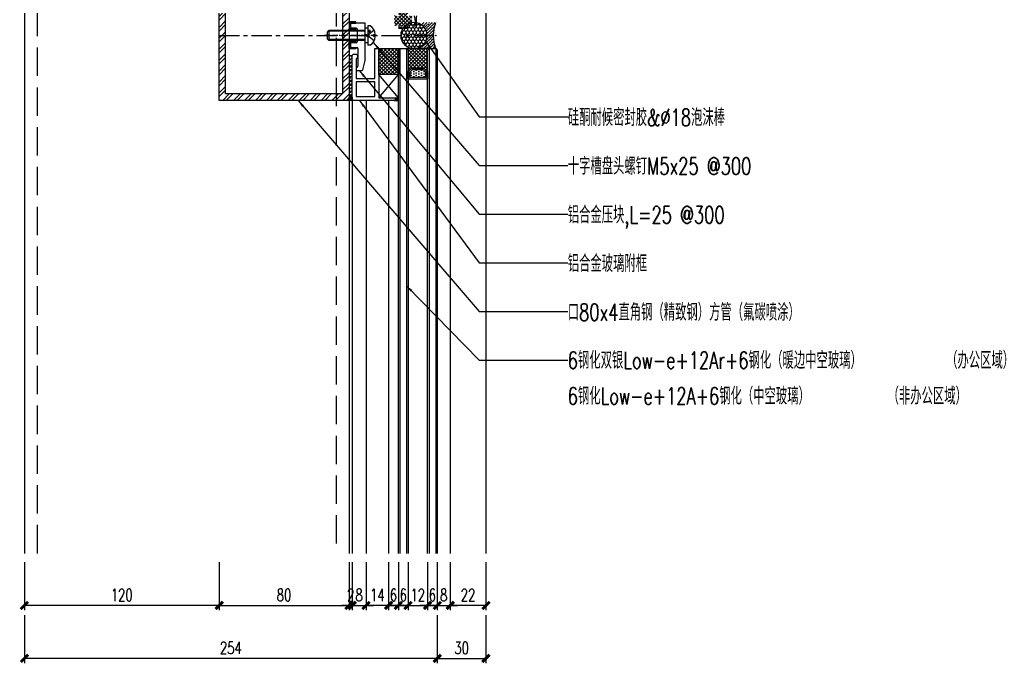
# Model space of a CAD drawing. Extents: x -160106 to 966792, y -663931 to 1550022.
# Drawn here: x -54076 to -53469, y -86473 to -86076 of the extents above; entities that cross this region are included whole.
import ezdxf
from ezdxf.enums import TextEntityAlignment as Align

# ---------------------------------------------------------------- set-up
doc = ezdxf.new("R2010")
doc.units = 0
for name, pattern in [('AUSGEZOGEN', [0]), ('CENTER', [2, 1.25, -0.25, 0.25, -0.25]), ('DASHED', [0.75, 0.5, -0.25]), ('ZN-CENTER', [2, 1.25, -0.25, 0.25, -0.25]), ('ZN-DASH', [0.35, 0.25, -0.1])]:
    doc.linetypes.add(name, pattern=pattern)
for name, color, linetype in [('!ZN1-填充-8', 8, 'Continuous'), ('!ZN1-文字-7', 7, 'Continuous'), ('!ZN1-标注-173', 173, 'Continuous'), ('!ZN3-玻璃幕墙-4', 4, 'Continuous'), ('!ZN4-辅助材料-1', 1, 'Continuous'), ('!ZN4-配件-11', 11, 'Continuous'), ('!ZN5-钢材投影-40', 40, 'Continuous'), ('!ZN5-铝材投影-112', 112, 'Continuous'), ('!ZN5-铝材断面-6', 6, 'Continuous'), ('!ZN6-虚线-8', 8, 'ZN-DASH'), ('2钢材断面', 2, 'Continuous'), ('4玻璃幕墙', 4, 'Continuous'), ('A_Hatch', 8, 'Continuous'), ('DIM', 173, 'Continuous'), ('ZX', 240, 'CENTER'), ('型材截面颜色', 253, 'Continuous')]:
    doc.layers.add(name, color=color, linetype=linetype)
for name, color, linetype, lineweight in [('0CABR-填充', 8, 'Continuous', 5), ('0CABR-密封材料、垫片', 195, 'Continuous', 9), ('0填充', 8, 'Continuous', 13)]:
    doc.layers.add(name, color=color, linetype=linetype, lineweight=lineweight)
doc.styles.add('DHTEXT-1', font='ROMANS.shx', dxfattribs={"width": 0.7, "bigfont": 'CHINESE.shx'})
doc.styles.add('ZNDimTStyle', font='ROMANS.shx', dxfattribs={"width": 0.7, "bigfont": 'CHINESE.shx'})
doc.styles.add('ZNTextStyle', font='ROMANS.shx', dxfattribs={"width": 0.7, "bigfont": 'CHINESE.shx'})
doc.dimstyles.new('ZN3', dxfattribs={"dimscale": 3, "dimtxt": 2.5, "dimasz": 1.5, "dimexe": 1, "dimexo": 2, "dimgap": 0.9, "dimtad": 1, "dimdec": 0, "dimdsep": 46, "dimtxsty": 'DHTEXT-1', "dimblk": 'ARCHTICK', "dimcen": 2.5, "dimclrd": 173, "dimclre": 173, "dimclrt": 7, "dimazin": 2, "dimtfac": 1, "dimtix": 1, "dimtmove": 2, "dimatfit": 3, "dimfxl": 0, "dimarcsym": 0})
doc.dimstyles.new('ZN机械-3', dxfattribs={"dimscale": 3, "dimtxt": 2.5, "dimasz": 1.5, "dimexe": 1, "dimexo": 2, "dimgap": 0.9, "dimtad": 1, "dimdec": 0, "dimzin": 0, "dimdsep": 46, "dimtxsty": 'ZNDimTStyle', "dimcen": 2.5, "dimdle": 1, "dimclrd": 173, "dimclre": 173, "dimclrt": 7, "dimazin": 2, "dimtfac": 1, "dimtdec": 4, "dimtix": 1, "dimtmove": 2, "dimatfit": 3, "dimfxl": 0, "dimfrac": 2, "dimtolj": 1, "dimtzin": 0, "dimarcsym": 0})

# ---------------------------------------------------------------- blocks, each defined once
blk = doc.blocks.new('20250822090122')
at = {"layer": 'A_Hatch'}
h = blk.add_hatch(dxfattribs=at)
h.set_pattern_fill('ANSI32', color=256)
h.set_pattern_definition([(45, (-80, -40), (-3.3676, 3.3676), []), (45, (-77.755, -40), (-3.3676, 3.3676), [])])
h.paths.add_polyline_path([(0, 40), (-80, 40), (-80, -40), (0, -40)])
h.paths.add_polyline_path([(-4, 36), (-4, -36), (-76, -36), (-76, 36)], flags=16)
at = {"layer": '2钢材断面'}
for points in [[(-80, 40), (0, 40), (0, -40), (-80, -40)], [(-76, 36), (-4, 36), (-4, -36), (-76, -36)]]:
    blk.add_lwpolyline(points, close=True, dxfattribs=at)
blk = doc.blocks.new('*U2367')
at = {"layer": '!ZN1-填充-8'}
h = blk.add_hatch(dxfattribs=at)
h.set_pattern_fill('ANSI37', color=256, scale=0.5, style=0)
h.set_pattern_definition([(45, (6, 0), (-1.12253, 1.12253), []), (135, (6, 0), (-1.12253, -1.12253), [])])
h.paths.add_polyline_path([(0, 5), (0, 19), (1, 18), (14, 18), (14, 17.75), (12, 15.75), (12, 8.25), (14, 6.25), (14, 6), (1, 6)])
h = blk.add_hatch(dxfattribs=at)
h.set_pattern_fill('DOTS', color=8, style=0)
h.set_pattern_definition([(0, (6, 0), (0.79375, 1.5875), [0, -1.5875])])
h.paths.add_polyline_path([(13, 15.34), (13, 8.66), (14.41, 7.25), (17.8, 7.25), (17.8, 16.75), (14.41, 16.75)])
for points in [[(18.75, 18), (14, 18), (14, 17.75), (18.75, 17.75)], [(18.75, 6.25), (14, 6.25), (14, 6), (18.75, 6)]]:
    blk.add_hatch(color=256, dxfattribs=at).paths.add_polyline_path(points)
for p, q in [((0, 23), (310.96, 23)), ((0, 19), (310.96, 19)), ((0, 5), (310.96, 5)), ((0, 1), (310.96, 1))]:
    blk.add_line(p, q, dxfattribs=at)
at = {"layer": '!ZN3-玻璃幕墙-4'}
for points in [[(310.96, 24), (1, 24), (0, 23), (0, 19), (1, 18), (310.96, 18)], [(310.96, 6), (1, 6), (0, 5), (0, 1), (1, 0), (310.96, 0)]]:
    blk.add_lwpolyline(points, dxfattribs=at)
at = {"layer": '!ZN4-辅助材料-1'}
for points in [[(0, 5), (0, 19), (1, 18), (14, 18), (14, 17.75), (12, 15.75), (12, 8.25), (12, 8.25), (14, 6.25), (14, 6), (1, 6), (0, 5)], [(12, 15.75), (12, 8.25), (14, 6.25), (19, 6.25), (19, 17.75), (14, 17.75)], [(13, 15.34), (13, 8.66), (14.41, 7.25), (17.8, 7.25), (17.8, 16.75), (14.41, 16.75)], [(18.75, 18), (14, 18), (14, 17.75), (18.75, 17.75)], [(18.75, 6.25), (14, 6.25), (14, 6), (18.75, 6)]]:
    blk.add_lwpolyline(points, close=True, dxfattribs=at)
blk.add_lwpolyline([(18.4, 17.75), (18.4, 17.65), (14.04, 17.65), (12.1, 15.71), (12.1, 8.29), (14.04, 6.35), (18.4, 6.35), (18.4, 6.25), (18.4, 6.35)], dxfattribs=at)
at = {"layer": 'Defpoints', "color": 250}
for p in [(0, 24), (0, 18), (0, 6), (0, 0), (12, 6)]:
    blk.add_point(p, dxfattribs=at)
blk = doc.blocks.new('*U3024')
at = {"color": 0, "linetype": 'ZN-CENTER', "ltscale": 3}
blk.add_line((-7.15, 0), (25.2, 0), dxfattribs=at)
at = {"linetype": 'ByBlock', "ltscale": 10}
for p, q in [((-6.2, 0.6), (-5, 0.6)), ((-5.51, 3.26), (-1.6, 0.23)), ((-5, 0.6), (-5, -0.6)), ((-3.1, 6), (-1.6, 6)), ((-2.36, 0.82), (-2.36, -0.82)), ((-1.6, -6), (-1.6, 6)), ((-1.6, -4.62), (-1.6, 4.62)), ((-1.6, 4.62), (0, 4.62)), ((0, 0), (-1.6, 0.58)), ((0, 4.62), (0, -4.62)), ((0, 3), (22.5, 3)), ((0, 2.55), (22.95, 2.55)), ((22.5, -3), (22.5, 3)), ((22.5, 3), (23.4, 2.1)), ((23.4, -2.1), (23.4, 2.1)), ((-5, -0.6), (-6.2, -0.6)), ((-5.51, -3.26), (-1.6, -0.23)), ((-3.1, -6), (-1.6, -6)), ((0, -0.83), (-1.6, -0.25)), ((0, -4.62), (-1.6, -4.62)), ((0, -2.55), (22.95, -2.55)), ((0, -3), (22.5, -3)), ((22.5, -3), (23.4, -2.1))]:
    blk.add_line(p, q, dxfattribs=at)
for centre, start, end in [((0.63, 0.27), 123.05163, 177.23034), ((0.63, -0.27), 182.76966, 236.94837)]:
    blk.add_arc(centre, 6.84, start, end, dxfattribs=at)
at = {"layer": 'Defpoints', "color": 0, "ltscale": 10, "style": 'DHTEXT-1', "width": 0.7}
blk.add_text('M6', height=1, rotation=90, dxfattribs=at).set_placement((-2.25, -2.65), align=Align.CENTER)
blk = doc.blocks.new('16胶缝')
at = {"layer": '!ZN1-填充-8', "ltscale": 0.1}
h = blk.add_hatch(dxfattribs=at)
h.set_pattern_fill('HONEY', color=256, scale=10, style=0)
h.set_pattern_definition([(5e-15, (-19679.56, -11324.3713), (1.875, 1.08253175), [1.25, -2.5]), (120, (-19679.56, -11324.3713), (-1.874999996, 1.082531757), [1.25, -2.5]), (60, (-19679.56, -11324.3713), (4e-09, 2.165063507), [-2.5, 1.25])])
edge = h.paths.add_edge_path()
edge.add_ellipse((8, 13.4), major_axis=(0, -8.15), ratio=0.981746, start_angle=0, end_angle=360)
h = blk.add_hatch(dxfattribs=at)
h.set_pattern_fill('ANSI36', color=256, scale=10, style=0)
h.set_pattern_definition([(45, (-19679.5754, -11324.3713), (0.66291261, 2.43067956), [3.125, -0.625, 0, -0.625])])
edge = h.paths.add_edge_path()
edge.add_ellipse((8.02, 13.4), major_axis=(0.87, 8.1), ratio=0.981332, start_angle=124.62629, end_angle=247.39774, ccw=False)
edge.add_arc((0, 10.2), 1.2, 269.97157, 324.48671, ccw=False)
edge.add_line((0, 9), (0, 0))
edge.add_arc((8, -24.92), 26.17, 432.20316, 467.79684, ccw=False)
edge.add_line((16, 0), (16, 9))
edge.add_arc((16.01, 10.23), 1.23, 216.59056, 269.69863, ccw=False)
at = {"layer": '!ZN4-辅助材料-1', "color": 1, "ltscale": 0.1}
blk.add_arc((8, -24.92), 26.17, 72.20316, 107.79684, dxfattribs=at)
blk.add_ellipse((8, 13.4), major_axis=(0, -8.15), ratio=0.981746, dxfattribs=at)
blk.add_point((8, 0), dxfattribs=at)
blk = doc.blocks.new('胶缝断面')
at = {"color": 7, "ltscale": 0.1, "extrusion": (0, 0, -1), "zscale": -1, "rotation": 180}
blk.add_blockref('16胶缝', (8, 0), dxfattribs=at)
blk = doc.blocks.new('20240131155736')
at = {"layer": '!ZN1-填充-8'}
h = blk.add_hatch(dxfattribs=at)
h.set_pattern_fill('ANSI36', color=256, scale=0.5, angle=270, style=0)
h.set_pattern_definition([(315, (4155.5162, -11794.8225), (1.54348152, -0.420949506), [1.984375, -0.396875, 0, -0.396875])])
h.paths.add_polyline_path([(-0.75, 0.75), (-0.75, -0.75), (1.25, -0.75), (1.25, 0.75)])
at = {"layer": '!ZN4-辅助材料-1', "linetype": 'AUSGEZOGEN'}
blk.add_line((-1.25, 0.75), (1.25, 0.75), dxfattribs=at)
blk = doc.blocks.new('20240131160147')
at = {"layer": '!ZN5-铝材断面-6'}
blk.add_lwpolyline([(-3.36, 1.25), (-3.36, 19.75), (-0.86, 19.75), (-0.86, -10.75), (9.14, -10.75), (9.14, -12.25), (-17.26, -12.25), (-17.26, 15.25, -0.414214), (-16.26, 16.25), (-15.06, 16.25, -0.414214), (-14.06, 15.25), (-14.06, 13.75), (-14.26, 13.75, 0.414214), (-14.76, 13.25), (-14.76, 1.25)], format="xyb", close=True, dxfattribs=at)
blk.add_lwpolyline([(-14.76, -0.75), (-14.76, -9.75), (-3.36, -9.75), (-3.36, -0.75)], close=True, dxfattribs=at)
at = {"layer": '!ZN1-填充-8', "ltscale": 50, "xscale": -1, "rotation": 180}
blk.add_blockref('20240131155736', (9.89, -11.5), dxfattribs=at)
blk = doc.blocks.new('20250822102610', base_point=(-89164.55, -87453.63))
at = {"layer": '!ZN1-填充-8'}
h = blk.add_hatch(dxfattribs=at)
h.set_pattern_fill('ANSI37', color=256, style=0)
h.set_pattern_definition([(45, (0, 0), (-1.122532015, 1.122532015), []), (135, (0, 0), (-1.122532015, -1.122532015), [])])
edge = h.paths.add_edge_path()
edge.add_line((-89165.05, -87423.13), (-89151.55, -87423.13))
edge.add_line((-89151.55, -87423.13), (-89152.55, -87424.13))
edge.add_line((-89152.55, -87424.13), (-89152.55, -87439.13))
edge.add_line((-89152.55, -87439.13), (-89164.55, -87439.13))
edge.add_line((-89164.55, -87439.13), (-89164.55, -87423.63))
edge.add_arc((-89165.05, -87423.63), 0.5, 359.99969, 450)
at = {"layer": '!ZN1-填充-8', "ltscale": 100}
for p, q in [((-89164.55, -87453.63), (-89152.55, -87439.13)), ((-89152.55, -87453.63), (-89164.55, -87439.13))]:
    blk.add_line(p, q, dxfattribs=at)
at = {"layer": '!ZN4-辅助材料-1', "linetype": 'AUSGEZOGEN'}
blk.add_lwpolyline([(-89165.05, -87423.13), (-89151.55, -87423.13), (-89152.55, -87424.13), (-89152.55, -87439.13), (-89164.55, -87439.13), (-89164.55, -87423.63, 0.414215), (-89165.05, -87423.13), (-89165.05, -87423.13)], format="xyb", dxfattribs=at)
blk.add_lwpolyline([(-89152.55, -87439.13), (-89164.55, -87439.13), (-89164.55, -87442.13)], dxfattribs=at)
blk.add_lwpolyline([(-89164.55, -87439.13), (-89164.55, -87453.63), (-89152.55, -87453.63), (-89152.55, -87439.13)], close=True, dxfattribs=at)
blk = doc.blocks.new('20250822103338', base_point=(-89182.55, -87455.13))
at = {"layer": '0填充'}
h = blk.add_hatch(dxfattribs=at)
h.set_pattern_fill('ANSI38', color=256, angle=360, style=0)
h.set_pattern_definition([(45, (0, 0), (-1.122532015, 1.122532015), []), (135, (0, 0), (-3.367596045, 1.122532015), [3.96875, -2.38125])])
h.paths.add_polyline_path([(-89182.55, -87453.13), (-89180.55, -87453.13), (-89180.55, -87427.63), (-89182.55, -87427.63)])
at = {"layer": '型材截面颜色', "ltscale": 60}
h = blk.add_hatch(dxfattribs=at)
h.set_pattern_fill('ANSI36', color=256, scale=0.3, angle=90)
h.set_pattern_definition([(135, (0, 0), (-0.9260889125, 0.2525697034), [1.190625, -0.238125, 0, -0.238125])])
h.paths.add_polyline_path([(-89182.55, -87455.13), (-89182.55, -87453.13), (-89180.55, -87453.13), (-89180.55, -87455.13)])
at = {"layer": '!ZN4-辅助材料-1'}
for points in [[(-89180.55, -87427.63), (-89182.55, -87427.63), (-89182.55, -87453.13), (-89180.55, -87453.13)], [(-89182.55, -87455.13), (-89182.55, -87453.13), (-89180.55, -87453.13), (-89180.55, -87455.13)]]:
    blk.add_lwpolyline(points, close=True, dxfattribs=at)
at = {"layer": '0CABR-密封材料、垫片'}
blk.add_lwpolyline([(-89180.55, -87427.63), (-89182.55, -87427.63), (-89182.55, -87455.13), (-89180.55, -87455.13)], close=True, dxfattribs=at)
blk = doc.blocks.new('20250822103828')
at = {"layer": '!ZN4-辅助材料-1', "ltscale": 100}
for name, p in [('20250822102610', (18.4, 1.5)), ('20250822103338', (0, 0))]:
    blk.add_blockref(name, p, dxfattribs=at)
at = {"layer": '!ZN6-虚线-8', "ltscale": 50}
blk.add_blockref('20240131160147', (19.26, 12.25), dxfattribs=at)
blk = doc.blocks.new('20250828094859', base_point=(-112732.75, -32047.51))
at = {"layer": '!ZN1-填充-8'}
h = blk.add_hatch(dxfattribs=at)
h.set_pattern_fill('ANSI37', color=8, angle=90)
h.set_pattern_definition([(135, (0, 0), (-1.122532015, -1.122532015), []), (225, (0, 0), (1.122532015, -1.122532015), [])])
h.paths.add_polyline_path([(-112703.16, -32075.37, 0.469341), (-112703.79, -32074.93, 0.477262), (-112704.76, -32075.71), (-112704.76, -32080.97, 0.477091), (-112703.79, -32081.75, 0.47191), (-112703.16, -32081.31, -0.929735), (-112701.96, -32081.31, 0.393051), (-112701.47, -32081.77), (-112697.28, -32081.77, 0.393051), (-112696.78, -32081.31, -0.929735), (-112695.58, -32081.31, 0.47191), (-112694.95, -32081.75, 0.477091), (-112693.99, -32080.97), (-112693.99, -32075.71, 0.477262), (-112694.95, -32074.93, 0.469341), (-112695.58, -32075.37, -0.959861), (-112696.78, -32075.32), (-112696.78, -32074.01, -0.414214), (-112696.28, -32073.51), (-112702.46, -32073.51, -0.414214), (-112701.96, -32074.01), (-112701.96, -32075.32, -0.959861)])
at = {"layer": '!ZN1-填充-8', "ltscale": 15}
for p, q in [((-112735.09, -32033.01), (-112771.35, -32041.01)), ((-112735.09, -32041.51), (-112771.35, -32033.01)), ((-112735.09, -32035.01), (-112735.09, -32041.51))]:
    blk.add_line(p, q, dxfattribs=at)
at = {"layer": '!ZN1-填充-8', "color": 8, "ltscale": 50}
for p, q in [((-112691.2, -32075.51), (-112692.4, -32082.01)), ((-112691.2, -32082.01), (-112692.4, -32075.51))]:
    blk.add_line(p, q, dxfattribs=at)
at = {"layer": '!ZN1-填充-8', "linetype": 'DASHED', "ltscale": 4}
for p, q in [((-112701.96, -32082.42), (-112696.78, -32082.42)), ((-112701.96, -32083.01), (-112696.78, -32083.01))]:
    blk.add_line(p, q, dxfattribs=at)
for points in [[(-112701.96, -32081.32), (-112701.96, -32083.51)], [(-112696.78, -32081.32), (-112696.78, -32083.51)]]:
    blk.add_lwpolyline(points, dxfattribs=at)
at = {"layer": '!ZN4-辅助材料-1', "ltscale": 15}
for p, q in [((-112696.28, -32073.51), (-112702.46, -32073.51)), ((-112691.2, -32081.01), (-112691.2, -32076.51))]:
    blk.add_line(p, q, dxfattribs=at)
blk = doc.blocks.new('20200306093546', base_point=(29869.44, 42689.6))
at = {"layer": '!ZN1-填充-8'}
h = blk.add_hatch(dxfattribs=at)
h.set_pattern_fill('ANSI36', color=256, angle=-270, style=0)
h.set_pattern_definition([(135, (29867.4445, 42689.1023), (-3.086963, 0.841899), [3.96875, -0.79375, 0, -0.79375])])
edge = h.paths.add_edge_path()
edge.add_line((29867.44, 42689.1), (29867.44, 42693.6))
edge.add_arc((29867.94, 42689.1), 0.5, 90, 180, ccw=False)
edge.add_line((29867.94, 42689.6), (29870.94, 42689.6))
edge.add_arc((29870.94, 42690.1), 0.5, 270, 360)
edge.add_line((29871.44, 42690.1), (29871.44, 42693.1))
edge.add_arc((29871.94, 42693.1), 0.5, 89.99859, 179.99859, ccw=False)
edge.add_arc((29868.27, -498209.81), 540903.41, 89.9996103, 90.000087)
at = {"layer": '!ZN4-辅助材料-1', "ltscale": 15}
blk.add_arc((29868.27, -498209.81), 540903.41, 89.9996103, 90.000087, dxfattribs=at)
blk = doc.blocks.new('A$C127fa938')
at = {"layer": '!ZN1-标注-173', "ltscale": 15, "rotation": 90}
blk.add_blockref('20200306093546', (-31, 2), dxfattribs=at)
at = {"layer": '!ZN5-铝材断面-6', "ltscale": 50}
blk.add_blockref('20250828094859', (5.6, 0), dxfattribs=at)
blk = doc.blocks.new('20250828093013')
at = {"layer": '!ZN5-铝材投影-112'}
for p, q in [((0, 0), (-8.5, 0)), ((0, -7), (0, 0)), ((-9, -0.5), (-9, -2.5)), ((-8.5, -3), (-5.5, -3)), ((-5, -3.5), (-5, -11.5)), ((-5, -3.5), (-5, -3.5)), ((-5.5, -12), (-8.5, -12)), ((-0.5, -7.5), (0, -7)), ((0, -8), (-0.5, -7.5)), ((0, -23), (0, -8)), ((-9, -12.5), (-9, -14.5)), ((-8.5, -15), (-5, -15)), ((-4.5, -15.5), (-4.5, -26.5)), ((-1.51, -28.63), (0, -23)), ((-5.5, -27.5), (-5.5, -29)), ((-5.5, -29), (-1.99, -29))]:
    blk.add_line(p, q, dxfattribs=at)
for centre, start, end in [((-8.5, -0.5), 90, 180), ((-8.5, -2.5), 180, 270), ((-5.5, -3.5), 0, 90), ((-8.5, -12.5), 90, 180), ((-5.5, -11.5), 270, 0), ((-8.5, -14.5), 180, 270), ((-5, -15.5), 0, 90), ((-5, -27.5), 90, 180), ((-5, -26.5), 270, 0), ((-1.99, -28.5), 270, 345)]:
    blk.add_arc(centre, 0.5, start, end, dxfattribs=at)
blk = doc.blocks.new('_ArchTick')
at = {"color": 0, "linetype": 'ByBlock', "const_width": 0.4}
blk.add_lwpolyline([(-0.5, -0.5), (0.5, 0.5)], dxfattribs=at)
blk = doc.blocks.new('*D1565')
at = {"layer": 'Defpoints', "color": 0, "ltscale": 30, "transparency": 16777216}
for p in [(-53825.2, -86404.36), (-53819.2, -86404.36), (-53825.2, -86436.96)]:
    blk.add_point(p, dxfattribs=at)
at = {"layer": 'DIM', "color": 173, "linetype": 'ByBlock', "lineweight": -2, "ltscale": 30, "transparency": 16777216}
for p, q in [((-53825.2, -86410.36), (-53825.2, -86439.96)), ((-53819.2, -86410.36), (-53819.2, -86439.96)), ((-53825.2, -86436.96), (-53829.7, -86436.96)), ((-53819.2, -86436.96), (-53825.2, -86436.96)), ((-53819.2, -86436.96), (-53814.7, -86436.96))]:
    blk.add_line(p, q, dxfattribs=at)
at = {"layer": 'DIM', "color": 173, "lineweight": -2, "ltscale": 30, "transparency": 16777216, "xscale": 4.5, "yscale": 4.5, "zscale": 4.5}
blk.add_blockref('_ArchTick', (-53825.2, -86436.96), dxfattribs=at)
at = {"layer": 'DIM', "color": 173, "lineweight": -2, "ltscale": 30, "transparency": 16777216, "xscale": 4.5, "yscale": 4.5, "zscale": 4.5, "rotation": 180}
blk.add_blockref('_ArchTick', (-53819.2, -86436.96), dxfattribs=at)
at = {"layer": 'DIM', "color": 7, "ltscale": 30, "transparency": 16777216, "insert": (-53822.2, -86430.51), "char_height": 7.5, "attachment_point": 5, "style": 'DHTEXT-1'}
blk.add_mtext('6', dxfattribs=at)
blk = doc.blocks.new('*D1566')
at = {"layer": 'Defpoints', "color": 0, "ltscale": 30, "transparency": 16777216}
for p in [(-53837.2, -86404.36), (-53825.2, -86404.36), (-53825.2, -86436.96)]:
    blk.add_point(p, dxfattribs=at)
at = {"layer": 'DIM', "color": 173, "linetype": 'ByBlock', "lineweight": -2, "ltscale": 30, "transparency": 16777216}
for p, q in [((-53837.2, -86410.36), (-53837.2, -86439.96)), ((-53825.2, -86410.36), (-53825.2, -86439.96)), ((-53837.2, -86436.96), (-53841.7, -86436.96)), ((-53837.2, -86436.96), (-53825.2, -86436.96)), ((-53825.2, -86436.96), (-53820.7, -86436.96))]:
    blk.add_line(p, q, dxfattribs=at)
at = {"layer": 'DIM', "color": 173, "lineweight": -2, "ltscale": 30, "transparency": 16777216, "xscale": 4.5, "yscale": 4.5, "zscale": 4.5}
blk.add_blockref('_ArchTick', (-53837.2, -86436.96), dxfattribs=at)
at = {"layer": 'DIM', "color": 173, "lineweight": -2, "ltscale": 30, "transparency": 16777216, "xscale": 4.5, "yscale": 4.5, "zscale": 4.5, "rotation": 180}
blk.add_blockref('_ArchTick', (-53825.2, -86436.96), dxfattribs=at)
at = {"layer": 'DIM', "color": 7, "ltscale": 30, "transparency": 16777216, "insert": (-53831.2, -86430.51), "char_height": 7.5, "attachment_point": 5, "style": 'DHTEXT-1'}
blk.add_mtext('12', dxfattribs=at)
blk = doc.blocks.new('*D1567')
at = {"layer": 'Defpoints', "color": 0, "ltscale": 30, "transparency": 16777216}
for p in [(-53843.2, -86404.36), (-53837.2, -86404.36), (-53843.2, -86436.96)]:
    blk.add_point(p, dxfattribs=at)
at = {"layer": 'DIM', "color": 173, "linetype": 'ByBlock', "lineweight": -2, "ltscale": 30, "transparency": 16777216}
for p, q in [((-53843.2, -86410.36), (-53843.2, -86439.96)), ((-53837.2, -86410.36), (-53837.2, -86439.96)), ((-53843.2, -86436.96), (-53847.7, -86436.96)), ((-53837.2, -86436.96), (-53843.2, -86436.96)), ((-53837.2, -86436.96), (-53832.7, -86436.96))]:
    blk.add_line(p, q, dxfattribs=at)
at = {"layer": 'DIM', "color": 173, "lineweight": -2, "ltscale": 30, "transparency": 16777216, "xscale": 4.5, "yscale": 4.5, "zscale": 4.5}
blk.add_blockref('_ArchTick', (-53843.2, -86436.96), dxfattribs=at)
at = {"layer": 'DIM', "color": 173, "lineweight": -2, "ltscale": 30, "transparency": 16777216, "xscale": 4.5, "yscale": 4.5, "zscale": 4.5, "rotation": 180}
blk.add_blockref('_ArchTick', (-53837.2, -86436.96), dxfattribs=at)
at = {"layer": 'DIM', "color": 7, "ltscale": 30, "transparency": 16777216, "insert": (-53840.2, -86430.51), "char_height": 7.5, "attachment_point": 5, "style": 'DHTEXT-1'}
blk.add_mtext('6', dxfattribs=at)
blk = doc.blocks.new('*D1568')
at = {"layer": 'Defpoints', "color": 0, "ltscale": 30, "transparency": 16777216}
for p in [(-53849.2, -86404.36), (-53843.2, -86404.36), (-53843.2, -86436.96)]:
    blk.add_point(p, dxfattribs=at)
at = {"layer": 'DIM', "color": 173, "linetype": 'ByBlock', "lineweight": -2, "ltscale": 30, "transparency": 16777216}
for p, q in [((-53849.2, -86410.36), (-53849.2, -86439.96)), ((-53843.2, -86410.36), (-53843.2, -86439.96)), ((-53849.2, -86436.96), (-53853.7, -86436.96)), ((-53849.2, -86436.96), (-53843.2, -86436.96)), ((-53843.2, -86436.96), (-53838.7, -86436.96))]:
    blk.add_line(p, q, dxfattribs=at)
at = {"layer": 'DIM', "color": 173, "lineweight": -2, "ltscale": 30, "transparency": 16777216, "xscale": 4.5, "yscale": 4.5, "zscale": 4.5}
blk.add_blockref('_ArchTick', (-53849.2, -86436.96), dxfattribs=at)
at = {"layer": 'DIM', "color": 173, "lineweight": -2, "ltscale": 30, "transparency": 16777216, "xscale": 4.5, "yscale": 4.5, "zscale": 4.5, "rotation": 180}
blk.add_blockref('_ArchTick', (-53843.2, -86436.96), dxfattribs=at)
at = {"layer": 'DIM', "color": 7, "ltscale": 30, "transparency": 16777216, "insert": (-53846.2, -86430.51), "char_height": 7.5, "attachment_point": 5, "style": 'DHTEXT-1'}
blk.add_mtext('6', dxfattribs=at)
blk = doc.blocks.new('*D1569')
at = {"layer": 'Defpoints', "color": 0, "ltscale": 30, "transparency": 16777216}
for p in [(-53863.1, -86404.36), (-53849.2, -86404.36), (-53863.1, -86436.96)]:
    blk.add_point(p, dxfattribs=at)
at = {"layer": 'DIM', "color": 173, "linetype": 'ByBlock', "lineweight": -2, "ltscale": 30, "transparency": 16777216}
for p, q in [((-53863.1, -86410.36), (-53863.1, -86439.96)), ((-53849.2, -86410.36), (-53849.2, -86439.96)), ((-53849.2, -86436.96), (-53863.1, -86436.96))]:
    blk.add_line(p, q, dxfattribs=at)
at = {"layer": 'DIM', "color": 173, "lineweight": -2, "ltscale": 30, "transparency": 16777216, "xscale": 4.5, "yscale": 4.5, "zscale": 4.5, "rotation": 180}
blk.add_blockref('_ArchTick', (-53863.1, -86436.96), dxfattribs=at)
at = {"layer": 'DIM', "color": 173, "lineweight": -2, "ltscale": 30, "transparency": 16777216, "xscale": 4.5, "yscale": 4.5, "zscale": 4.5}
blk.add_blockref('_ArchTick', (-53849.2, -86436.96), dxfattribs=at)
at = {"layer": 'DIM', "color": 7, "ltscale": 30, "transparency": 16777216, "insert": (-53856.15, -86430.51), "char_height": 7.5, "attachment_point": 5, "style": 'DHTEXT-1'}
blk.add_mtext('14', dxfattribs=at)
blk = doc.blocks.new('*D1570')
at = {"layer": 'Defpoints', "color": 0, "ltscale": 30, "transparency": 16777216}
for p in [(-53871.6, -86404.36), (-53863.1, -86404.36), (-53863.1, -86436.96)]:
    blk.add_point(p, dxfattribs=at)
at = {"layer": 'DIM', "color": 173, "linetype": 'ByBlock', "lineweight": -2, "ltscale": 30, "transparency": 16777216}
for p, q in [((-53871.6, -86410.36), (-53871.6, -86439.96)), ((-53863.1, -86410.36), (-53863.1, -86439.96)), ((-53871.6, -86436.96), (-53876.1, -86436.96)), ((-53871.6, -86436.96), (-53863.1, -86436.96)), ((-53863.1, -86436.96), (-53858.6, -86436.96))]:
    blk.add_line(p, q, dxfattribs=at)
at = {"layer": 'DIM', "color": 173, "lineweight": -2, "ltscale": 30, "transparency": 16777216, "xscale": 4.5, "yscale": 4.5, "zscale": 4.5}
blk.add_blockref('_ArchTick', (-53871.6, -86436.96), dxfattribs=at)
at = {"layer": 'DIM', "color": 173, "lineweight": -2, "ltscale": 30, "transparency": 16777216, "xscale": 4.5, "yscale": 4.5, "zscale": 4.5, "rotation": 180}
blk.add_blockref('_ArchTick', (-53863.1, -86436.96), dxfattribs=at)
at = {"layer": 'DIM', "color": 7, "ltscale": 30, "transparency": 16777216, "insert": (-53867.35, -86430.51), "char_height": 7.5, "attachment_point": 5, "style": 'DHTEXT-1'}
blk.add_mtext('8', dxfattribs=at)
blk = doc.blocks.new('*D1558')
at = {"layer": 'Defpoints', "color": 0, "ltscale": 30, "transparency": 16777216}
for p in [(-53873.6, -86404.36), (-53871.6, -86404.36), (-53873.6, -86436.96)]:
    blk.add_point(p, dxfattribs=at)
at = {"layer": 'DIM', "color": 173, "linetype": 'ByBlock', "lineweight": -2, "ltscale": 30, "transparency": 16777216}
for p, q in [((-53873.6, -86410.36), (-53873.6, -86439.96)), ((-53871.6, -86410.36), (-53871.6, -86439.96)), ((-53873.6, -86436.96), (-53878.1, -86436.96)), ((-53871.6, -86436.96), (-53873.6, -86436.96)), ((-53871.6, -86436.96), (-53867.1, -86436.96))]:
    blk.add_line(p, q, dxfattribs=at)
at = {"layer": 'DIM', "color": 173, "lineweight": -2, "ltscale": 30, "transparency": 16777216, "xscale": 4.5, "yscale": 4.5, "zscale": 4.5}
blk.add_blockref('_ArchTick', (-53873.6, -86436.96), dxfattribs=at)
at = {"layer": 'DIM', "color": 173, "lineweight": -2, "ltscale": 30, "transparency": 16777216, "xscale": 4.5, "yscale": 4.5, "zscale": 4.5, "rotation": 180}
blk.add_blockref('_ArchTick', (-53871.6, -86436.96), dxfattribs=at)
at = {"layer": 'DIM', "color": 7, "ltscale": 30, "transparency": 16777216, "insert": (-53872.6, -86430.51), "char_height": 7.5, "attachment_point": 5, "style": 'DHTEXT-1'}
blk.add_mtext('2', dxfattribs=at)
blk = doc.blocks.new('*D1559')
at = {"layer": 'Defpoints', "color": 0, "ltscale": 30, "transparency": 16777216}
for p in [(-53953.6, -86404.36), (-53873.6, -86404.36), (-53873.6, -86436.96)]:
    blk.add_point(p, dxfattribs=at)
at = {"layer": 'DIM', "color": 173, "linetype": 'ByBlock', "lineweight": -2, "ltscale": 30, "transparency": 16777216}
for p, q in [((-53953.6, -86410.36), (-53953.6, -86439.96)), ((-53873.6, -86410.36), (-53873.6, -86439.96)), ((-53953.6, -86436.96), (-53873.6, -86436.96))]:
    blk.add_line(p, q, dxfattribs=at)
at = {"layer": 'DIM', "color": 173, "lineweight": -2, "ltscale": 30, "transparency": 16777216, "xscale": 4.5, "yscale": 4.5, "zscale": 4.5, "rotation": 180}
blk.add_blockref('_ArchTick', (-53953.6, -86436.96), dxfattribs=at)
at = {"layer": 'DIM', "color": 173, "lineweight": -2, "ltscale": 30, "transparency": 16777216, "xscale": 4.5, "yscale": 4.5, "zscale": 4.5}
blk.add_blockref('_ArchTick', (-53873.6, -86436.96), dxfattribs=at)
at = {"layer": 'DIM', "color": 7, "ltscale": 30, "transparency": 16777216, "insert": (-53913.6, -86430.51), "char_height": 7.5, "attachment_point": 5, "style": 'DHTEXT-1'}
blk.add_mtext('80', dxfattribs=at)
blk = doc.blocks.new('*D1560')
at = {"layer": 'Defpoints', "color": 0, "ltscale": 30, "transparency": 16777216}
for p in [(-54073.6, -86404.36), (-53953.6, -86404.36), (-54073.6, -86436.96)]:
    blk.add_point(p, dxfattribs=at)
at = {"layer": 'DIM', "color": 173, "linetype": 'ByBlock', "lineweight": -2, "ltscale": 30, "transparency": 16777216}
for p, q in [((-54073.6, -86410.36), (-54073.6, -86439.96)), ((-53953.6, -86410.36), (-53953.6, -86439.96)), ((-53953.6, -86436.96), (-54073.6, -86436.96))]:
    blk.add_line(p, q, dxfattribs=at)
at = {"layer": 'DIM', "color": 173, "lineweight": -2, "ltscale": 30, "transparency": 16777216, "xscale": 4.5, "yscale": 4.5, "zscale": 4.5, "rotation": 180}
blk.add_blockref('_ArchTick', (-54073.6, -86436.96), dxfattribs=at)
at = {"layer": 'DIM', "color": 173, "lineweight": -2, "ltscale": 30, "transparency": 16777216, "xscale": 4.5, "yscale": 4.5, "zscale": 4.5}
blk.add_blockref('_ArchTick', (-53953.6, -86436.96), dxfattribs=at)
at = {"layer": 'DIM', "color": 7, "ltscale": 30, "transparency": 16777216, "insert": (-54013.6, -86430.51), "char_height": 7.5, "attachment_point": 5, "style": 'DHTEXT-1'}
blk.add_mtext('120', dxfattribs=at)
blk = doc.blocks.new('*D1561')
at = {"layer": 'Defpoints', "color": 0, "ltscale": 30, "transparency": 16777216}
for p in [(-53819.2, -86404.36), (-53811.2, -86404.36), (-53811.2, -86436.96)]:
    blk.add_point(p, dxfattribs=at)
at = {"layer": 'DIM', "color": 173, "linetype": 'ByBlock', "lineweight": -2, "ltscale": 30, "transparency": 16777216}
for p, q in [((-53819.2, -86410.36), (-53819.2, -86439.96)), ((-53811.2, -86410.36), (-53811.2, -86439.96)), ((-53819.2, -86436.96), (-53823.7, -86436.96)), ((-53819.2, -86436.96), (-53811.2, -86436.96)), ((-53811.2, -86436.96), (-53806.7, -86436.96))]:
    blk.add_line(p, q, dxfattribs=at)
at = {"layer": 'DIM', "color": 173, "lineweight": -2, "ltscale": 30, "transparency": 16777216, "xscale": 4.5, "yscale": 4.5, "zscale": 4.5}
blk.add_blockref('_ArchTick', (-53819.2, -86436.96), dxfattribs=at)
at = {"layer": 'DIM', "color": 173, "lineweight": -2, "ltscale": 30, "transparency": 16777216, "xscale": 4.5, "yscale": 4.5, "zscale": 4.5, "rotation": 180}
blk.add_blockref('_ArchTick', (-53811.2, -86436.96), dxfattribs=at)
at = {"layer": 'DIM', "color": 7, "ltscale": 30, "transparency": 16777216, "insert": (-53815.2, -86430.51), "char_height": 7.5, "attachment_point": 5, "style": 'DHTEXT-1'}
blk.add_mtext('8', dxfattribs=at)
blk = doc.blocks.new('*D1562')
at = {"layer": 'Defpoints', "color": 0, "ltscale": 30, "transparency": 16777216}
for p in [(-53811.2, -86404.36), (-53789.2, -86404.36), (-53811.2, -86436.96)]:
    blk.add_point(p, dxfattribs=at)
at = {"layer": 'DIM', "color": 173, "linetype": 'ByBlock', "lineweight": -2, "ltscale": 30, "transparency": 16777216}
for p, q in [((-53811.2, -86410.36), (-53811.2, -86439.96)), ((-53789.2, -86410.36), (-53789.2, -86439.96)), ((-53789.2, -86436.96), (-53811.2, -86436.96))]:
    blk.add_line(p, q, dxfattribs=at)
at = {"layer": 'DIM', "color": 173, "lineweight": -2, "ltscale": 30, "transparency": 16777216, "xscale": 4.5, "yscale": 4.5, "zscale": 4.5, "rotation": 180}
blk.add_blockref('_ArchTick', (-53811.2, -86436.96), dxfattribs=at)
at = {"layer": 'DIM', "color": 173, "lineweight": -2, "ltscale": 30, "transparency": 16777216, "xscale": 4.5, "yscale": 4.5, "zscale": 4.5}
blk.add_blockref('_ArchTick', (-53789.2, -86436.96), dxfattribs=at)
at = {"layer": 'DIM', "color": 7, "ltscale": 30, "transparency": 16777216, "insert": (-53800.2, -86430.51), "char_height": 7.5, "attachment_point": 5, "style": 'DHTEXT-1'}
blk.add_mtext('22', dxfattribs=at)
blk = doc.blocks.new('*D1563')
at = {"layer": 'Defpoints', "color": 0, "ltscale": 30, "transparency": 16777216}
for p in [(-54073.6, -86436.96), (-53819.2, -86436.96), (-54073.6, -86469.56)]:
    blk.add_point(p, dxfattribs=at)
at = {"layer": 'DIM', "color": 173, "linetype": 'ByBlock', "lineweight": -2, "ltscale": 30, "transparency": 16777216}
for p, q in [((-54073.6, -86442.96), (-54073.6, -86472.56)), ((-53819.2, -86442.96), (-53819.2, -86472.56)), ((-53819.2, -86469.56), (-54073.6, -86469.56))]:
    blk.add_line(p, q, dxfattribs=at)
at = {"layer": 'DIM', "color": 173, "lineweight": -2, "ltscale": 30, "transparency": 16777216, "xscale": 4.5, "yscale": 4.5, "zscale": 4.5, "rotation": 180}
blk.add_blockref('_ArchTick', (-54073.6, -86469.56), dxfattribs=at)
at = {"layer": 'DIM', "color": 173, "lineweight": -2, "ltscale": 30, "transparency": 16777216, "xscale": 4.5, "yscale": 4.5, "zscale": 4.5}
blk.add_blockref('_ArchTick', (-53819.2, -86469.56), dxfattribs=at)
at = {"layer": 'DIM', "color": 7, "ltscale": 30, "transparency": 16777216, "insert": (-53946.4, -86463.11), "char_height": 7.5, "attachment_point": 5, "style": 'DHTEXT-1'}
blk.add_mtext('254', dxfattribs=at)
blk = doc.blocks.new('*D1564')
at = {"layer": 'Defpoints', "color": 0, "ltscale": 30, "transparency": 16777216}
for p in [(-53819.2, -86436.96), (-53789.2, -86436.96), (-53789.2, -86469.56)]:
    blk.add_point(p, dxfattribs=at)
at = {"layer": 'DIM', "color": 173, "linetype": 'ByBlock', "lineweight": -2, "ltscale": 30, "transparency": 16777216}
for p, q in [((-53819.2, -86442.96), (-53819.2, -86472.56)), ((-53789.2, -86442.96), (-53789.2, -86472.56)), ((-53819.2, -86469.56), (-53789.2, -86469.56))]:
    blk.add_line(p, q, dxfattribs=at)
at = {"layer": 'DIM', "color": 173, "lineweight": -2, "ltscale": 30, "transparency": 16777216, "xscale": 4.5, "yscale": 4.5, "zscale": 4.5, "rotation": 180}
blk.add_blockref('_ArchTick', (-53819.2, -86469.56), dxfattribs=at)
at = {"layer": 'DIM', "color": 173, "lineweight": -2, "ltscale": 30, "transparency": 16777216, "xscale": 4.5, "yscale": 4.5, "zscale": 4.5}
blk.add_blockref('_ArchTick', (-53789.2, -86469.56), dxfattribs=at)
at = {"layer": 'DIM', "color": 7, "ltscale": 30, "transparency": 16777216, "insert": (-53804.2, -86463.11), "char_height": 7.5, "attachment_point": 5, "style": 'DHTEXT-1'}
blk.add_mtext('30', dxfattribs=at)

msp = doc.modelspace()

# ---------------------------------------------------------------- hatches: boundary and pattern name
at = {"layer": '0CABR-填充'}
h = msp.add_hatch(dxfattribs=at)
h.set_pattern_fill('ANSI38', color=256, scale=0.3, angle=90)
h.set_pattern_definition([(135, (-53194.4646, -97572.3585), (-0.67351921, -0.67351921), []), (225, (-53194.4646, -97572.3585), (-0.67351921, -2.02055763), [2.38125, -1.42875])])
h.paths.add_polyline_path([(-53869.3, -86082.2), (-53869.3, -86081.4), (-53872.6, -86081.4), (-53872.6, -86078.4), (-53869.3, -86078.4), (-53869.3, -86077.6), (-53873.6, -86077.6), (-53873.6, -86082.2)])
h = msp.add_hatch(dxfattribs=at)
h.set_pattern_fill('ANSI38', color=256, scale=0.3, angle=90)
h.set_pattern_definition([(135, (-53194.4646, -97572.3585), (-0.67351921, -0.67351921), []), (225, (-53194.4646, -97572.3585), (-0.67351921, -2.02055763), [2.38125, -1.42875])])
h.paths.add_polyline_path([(-53869.3, -86082.2), (-53869.3, -86081.4), (-53872.6, -86081.4), (-53872.6, -86078.4), (-53869.3, -86078.4), (-53869.3, -86077.6), (-53873.6, -86077.6), (-53873.6, -86082.2)])
h = msp.add_hatch(dxfattribs=at)
h.set_pattern_fill('ANSI38', color=256, scale=0.3, angle=90)
h.set_pattern_definition([(135, (-53194.4646, -97584.3585), (-0.67351921, -0.67351921), []), (225, (-53194.4646, -97584.3585), (-0.67351921, -2.02055763), [2.38125, -1.42875])])
h.paths.add_polyline_path([(-53869.3, -86094.2), (-53869.3, -86093.4), (-53872.6, -86093.4), (-53872.6, -86090.4), (-53869.3, -86090.4), (-53869.3, -86089.6), (-53873.6, -86089.6), (-53873.6, -86094.2)])
h = msp.add_hatch(dxfattribs=at)
h.set_pattern_fill('ANSI38', color=256, scale=0.3, angle=90)
h.set_pattern_definition([(135, (-53194.4646, -97584.3585), (-0.67351921, -0.67351921), []), (225, (-53194.4646, -97584.3585), (-0.67351921, -2.02055763), [2.38125, -1.42875])])
h.paths.add_polyline_path([(-53869.3, -86094.2), (-53869.3, -86093.4), (-53872.6, -86093.4), (-53872.6, -86090.4), (-53869.3, -86090.4), (-53869.3, -86089.6), (-53873.6, -86089.6), (-53873.6, -86094.2)])

# ---------------------------------------------------------------- linework, layer by layer
at = {"layer": '!ZN4-辅助材料-1'}
for points in [[(-53869.3, -86082.2), (-53869.3, -86081.4), (-53872.6, -86081.4), (-53872.6, -86078.4), (-53869.3, -86078.4), (-53869.3, -86077.6), (-53873.6, -86077.6), (-53873.6, -86082.2), (-53869.3, -86082.2)], [(-53869.3, -86089.6), (-53869.3, -86090.4), (-53872.6, -86090.4), (-53872.6, -86093.4), (-53869.3, -86093.4), (-53869.3, -86094.2), (-53873.6, -86094.2), (-53873.6, -86089.6), (-53869.3, -86089.6)]]:
    msp.add_lwpolyline(points, dxfattribs=at)
at = {"layer": '!ZN5-钢材投影-40', "ltscale": 0.3}
for p, q in [((-54073.6, -85548.4), (-54073.6, -86404.86)), ((-53873.6, -85548.4), (-53873.6, -86404.86))]:
    msp.add_line(p, q, dxfattribs=at)
at = {"layer": '!ZN5-铝材投影-112'}
for p, q in [((-53811.2, -85548.4), (-53811.2, -86404.86)), ((-53789.2, -85548.4), (-53789.2, -86404.86)), ((-53871.6, -86125.9), (-53871.6, -86404.86)), ((-53863.1, -86125.9), (-53863.1, -86404.86)), ((-53849.2, -86125.9), (-53849.2, -86404.86))]:
    msp.add_line(p, q, dxfattribs=at)
at = {"layer": '!ZN6-虚线-8', "color": 8, "linetype": 'ZN-DASH', "ltscale": 70}
for p, q in [((-54065.6, -86404.86), (-54065.6, -85548.4)), ((-53881.6, -85548.4), (-53881.6, -86404.86))]:
    msp.add_line(p, q, dxfattribs=at)
at = {"layer": '0CABR-密封材料、垫片'}
for points in [[(-53869.3, -86082.2), (-53869.3, -86081.4), (-53872.6, -86081.4), (-53872.6, -86078.4), (-53869.3, -86078.4), (-53869.3, -86077.6), (-53873.6, -86077.6), (-53873.6, -86082.2), (-53869.3, -86082.2)], [(-53869.3, -86089.6), (-53869.3, -86090.4), (-53872.6, -86090.4), (-53872.6, -86093.4), (-53869.3, -86093.4), (-53869.3, -86094.2), (-53873.6, -86094.2), (-53873.6, -86089.6), (-53869.3, -86089.6)]]:
    msp.add_lwpolyline(points, dxfattribs=at)
at = {"layer": 'ZX', "ltscale": 10}
msp.add_line((-53953.6, -86085.9), (-53819.2, -86085.9), dxfattribs=at)

# ---------------------------------------------------------------- block references
at = {"layer": '!ZN3-玻璃幕墙-4', "xscale": -1, "rotation": 90}
msp.add_blockref('*U2367', (-53819.2, -86093.9), dxfattribs=at)
at = {"layer": '!ZN4-辅助材料-1', "rotation": 270}
msp.add_blockref('胶缝断面', (-53820.2, -86085.9), dxfattribs=at)
at = {"layer": '!ZN4-辅助材料-1', "ltscale": 100}
msp.add_blockref('20250822103828', (-53873.6, -86125.9), dxfattribs=at)
at = {"layer": '!ZN4-配件-11', "color": 1, "rotation": 180}
msp.add_blockref('*U3024', (-53863.6, -86085.9), dxfattribs=at)
at = {"layer": '!ZN5-铝材投影-112', "ltscale": 50}
msp.add_blockref('20250828093013', (-53863.6, -86078.4), dxfattribs=at)
at = {"layer": '!ZN5-铝材断面-6', "ltscale": 100}
msp.add_blockref('20250822090122', (-53873.6, -86085.9), dxfattribs=at)
at = {"layer": '4玻璃幕墙', "ltscale": 50}
msp.add_blockref('A$C127fa938', (-53879.2, -86045.9), dxfattribs=at)

# ---------------------------------------------------------------- texts
at = {"layer": '!ZN1-文字-7', "ltscale": 20, "style": 'ZNTextStyle', "width": 0.7}
for s, p in [('硅酮耐候密封胶&%%C18泡沫棒', (-53738.82, -86136.38)), ('十字槽盘头螺钉M5x25 @300', (-53738.82, -86166.38)), ('铝合金压块,L=25 @300', (-53738.82, -86196.38)), ('铝合金玻璃附框', (-53738.82, -86226.38)), ('口80x4直角钢（精致钢）方管（氟碳喷涂）', (-53738.82, -86256.38)), ('6钢化双银Low-e+12Ar+6钢化（暖边中空玻璃）', (-53738.82, -86285.95)), ('6钢化Low-e+12A+6钢化（中空玻璃）', (-53738.82, -86307.98))]:
    msp.add_text(s, height=10.5, dxfattribs=at).set_placement(p, align=Align.MIDDLE_LEFT)
at = {"layer": '!ZN1-文字-7', "color": 1, "ltscale": 20, "style": 'ZNTextStyle', "width": 0.7}
for s, p in [('（办公区域）', (-53505.66, -86285.95)), ('（非办公区域）', (-53541.74, -86307.98))]:
    msp.add_text(s, height=10.5, dxfattribs=at).set_placement(p, align=Align.MIDDLE_LEFT)

# ---------------------------------------------------------------- dimensions: what is measured, and where the dimension line sits
at = {"layer": 'DIM', "ltscale": 30}
for base, p1, p2, picture, middle in [((-54073.6, -86436.96), (-53953.6, -86404.36), (-54073.6, -86404.36), '*D1560', (-54013.6, -86430.51)), ((-53873.6, -86436.96), (-53953.6, -86404.36), (-53873.6, -86404.36), '*D1559', (-53913.6, -86430.51)), ((-53873.6, -86436.96), (-53871.6, -86404.36), (-53873.6, -86404.36), '*D1558', (-53872.6, -86430.51)), ((-53863.09945, -86436.96313), (-53871.59942, -86404.36152), (-53863.09945, -86404.36152), '*D1570', (-53867.34943, -86430.51313)), ((-53863.1, -86436.96), (-53849.2, -86404.36), (-53863.1, -86404.36), '*D1569', (-53856.15, -86430.51)), ((-53843.2, -86436.96), (-53849.2, -86404.36), (-53843.2, -86404.36), '*D1568', (-53846.2, -86430.51)), ((-53843.2, -86436.96), (-53837.2, -86404.36), (-53843.2, -86404.36), '*D1567', (-53840.2, -86430.51)), ((-53825.2, -86436.96), (-53837.2, -86404.36), (-53825.2, -86404.36), '*D1566', (-53831.2, -86430.51)), ((-53825.2, -86436.96), (-53819.2, -86404.36), (-53825.2, -86404.36), '*D1565', (-53822.2, -86430.51)), ((-53811.2, -86436.96), (-53819.2, -86404.36), (-53811.2, -86404.36), '*D1561', (-53815.2, -86430.51)), ((-53811.2, -86436.96), (-53789.2, -86404.36), (-53811.2, -86404.36), '*D1562', (-53800.2, -86430.51)), ((-54073.6, -86469.56), (-53819.2, -86436.96), (-54073.6, -86436.96), '*D1563', (-53946.4, -86463.11)), ((-53789.2, -86469.56), (-53819.2, -86436.96), (-53789.2, -86436.96), '*D1564', (-53804.2, -86463.11))]:
    dim = msp.add_linear_dim(base=base, p1=p1, p2=p2, dimstyle='ZN3', dxfattribs=at)
    dim.commit()
    dim.dimension.update_dxf_attribs({"geometry": picture, "text_midpoint": middle})

# ---------------------------------------------------------------- leaders
at = {"layer": '!ZN1-标注-173'}
for points in [[(-53858.68, -86090.17), (-53793.42, -86165.95), (-53738.82, -86165.95)], [(-53826.34, -86089.54), (-53793.42, -86135.95), (-53738.82, -86135.95)], [(-53867.34, -86107.4), (-53793.42, -86195.95), (-53738.82, -86195.95)], [(-53904.97, -86125.9), (-53793.42, -86255.95), (-53738.82, -86255.95)], [(-53867.11, -86125.9), (-53793.42, -86225.95), (-53738.82, -86225.95)], [(-53838.2, -86240), (-53793.42, -86285.95), (-53738.82, -86285.95)]]:
    msp.add_leader(points, dimstyle='ZN机械-3', dxfattribs=at)

doc.saveas('drawing.dxf')
